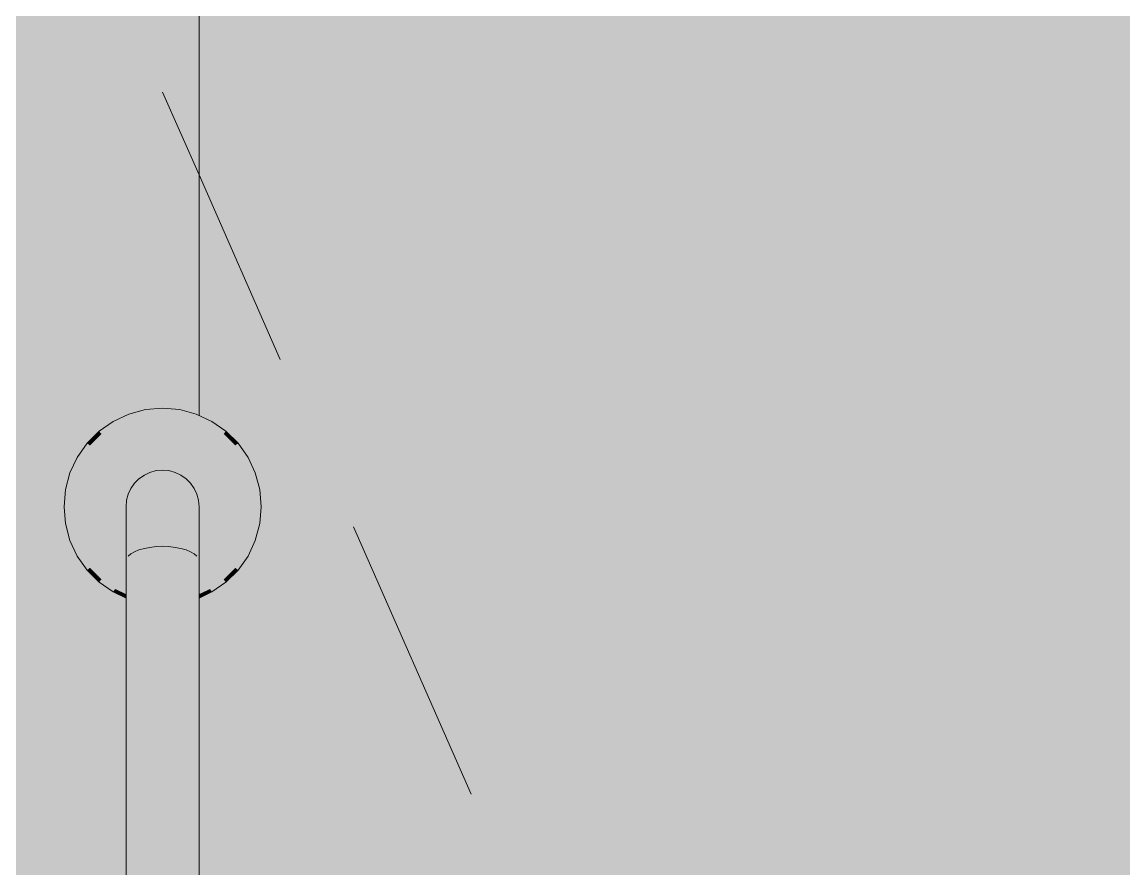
# Model space of a CAD drawing. Header units: millimetres. Extents: x 1499747 to 4230374, y -28481 to 441852.
# Drawn here: x 4066403.5 to 4066705.2, y 364879.2 to 365111.1 of the extents above; entities that cross this region are included whole.
import ezdxf

# ---------------------------------------------------------------- set-up
doc = ezdxf.new("R2010")
doc.units = ezdxf.units.MM
doc.header["$MEASUREMENT"] = 0
doc.layers.add('Чертеж и Рисунок', color=7, linetype='Continuous')

msp = doc.modelspace()

# ---------------------------------------------------------------- hatches: boundary and pattern name
at = {"layer": 'Чертеж и Рисунок', "linetype": 'Continuous', "lineweight": 0, "true_color": 0x2e2e2e}
for points in [[(4066391.99192, 366583.36047), (4066391.99192, 363828.35626), (4066451.99201, 363888.35635), (4066451.99201, 364653.35752), (4066451.19201, 364653.05752), (4066446.69201, 364651.85752), (4066441.992, 364651.35752), (4066437.29199, 364651.85752), (4066432.69198, 364653.05752), (4066428.49198, 364655.05752), (4066424.59197, 364657.75753), (4066421.29197, 364661.05753), (4066418.59196, 364664.85754), (4066416.59196, 364669.15754), (4066415.39196, 364673.75755), (4066414.99196, 364678.35756), (4066415.39196, 364683.05757), (4066416.59196, 364687.65757), (4066418.59196, 364691.85758), (4066421.29197, 364695.75758), (4066424.59197, 364699.05759), (4066428.49198, 364701.75759), (4066431.99198, 364703.4576), (4066431.99198, 364953.35798), (4066428.49198, 364955.05798), (4066424.59197, 364957.75798), (4066421.29197, 364961.05799), (4066418.59196, 364964.858), (4066416.59196, 364969.158), (4066415.39196, 364973.75801), (4066414.99196, 364978.35802), (4066415.39196, 364983.05802), (4066416.59196, 364987.65803), (4066418.59196, 364991.85804), (4066421.29197, 364995.75804), (4066424.59197, 364999.05805), (4066428.49198, 365001.75805), (4066432.69198, 365003.75806), (4066437.29199, 365004.95806), (4066441.992, 365005.35806), (4066446.69201, 365004.95806), (4066451.19201, 365003.75806), (4066451.99201, 365003.45805), (4066451.99201, 366523.36038)], [(4066415.99196, 364978.35802), (4066416.39196, 364973.85801), (4066417.49196, 364969.558), (4066419.49196, 364965.358), (4066422.09197, 364961.65799), (4066425.29197, 364958.45799), (4066428.99198, 364955.85798), (4066431.99198, 364954.45798), (4066431.99198, 364978.35802), (4066432.09198, 364980.15802), (4066432.59198, 364981.85802), (4066433.29199, 364983.35802), (4066434.29199, 364984.85803), (4066435.49199, 364986.05803), (4066436.99199, 364987.05803), (4066438.49199, 364987.75803), (4066440.192, 364988.25803), (4066441.992, 364988.35803), (4066443.692, 364988.25803), (4066445.392, 364987.75803), (4066446.99201, 364987.05803), (4066448.39201, 364986.05803), (4066449.59201, 364984.85803), (4066450.59201, 364983.35802), (4066451.39201, 364981.85802), (4066451.79201, 364980.15802), (4066451.99201, 364978.35802), (4066451.99201, 364954.45798), (4066454.99202, 364955.85798), (4066458.69202, 364958.45799), (4066461.89203, 364961.65799), (4066464.49203, 364965.358), (4066466.39204, 364969.558), (4066467.59204, 364973.85801), (4066467.99204, 364978.35802), (4066467.59204, 364982.95802), (4066466.39204, 364987.25803), (4066464.49203, 364991.35804), (4066461.89203, 364995.15804), (4066458.69202, 364998.35805), (4066454.99202, 365000.95805), (4066450.89201, 365002.85805), (4066446.49201, 365003.95806), (4066441.992, 365004.35806), (4066437.49199, 365003.95806), (4066433.09199, 365002.85805), (4066428.99198, 365000.95805), (4066425.29197, 364998.35805), (4066422.09197, 364995.15804), (4066419.49196, 364991.35804), (4066417.49196, 364987.25803), (4066416.39196, 364982.95802)], [(4066428.49198, 365001.65805), (4066432.79198, 365003.65806), (4066432.79198, 365003.75806), (4066428.49198, 365001.75805)], [(4066428.49198, 365001.75805), (4066432.79198, 365003.75806), (4066432.69198, 365003.75806)], [(4066428.49198, 365001.65805), (4066428.59198, 365001.55805), (4066432.79198, 365003.55805), (4066432.79198, 365003.65806)], [(4066428.59198, 365001.55805), (4066428.59198, 365001.45805), (4066432.89199, 365003.45805), (4066432.79198, 365003.55805)], [(4066428.69198, 365001.35805), (4066432.89199, 365003.25805), (4066432.89199, 365003.45805), (4066428.59198, 365001.45805)], [(4066432.79198, 365003.75806), (4066437.29199, 365004.95806), (4066432.69198, 365003.75806)], [(4066432.79198, 365003.65806), (4066437.29199, 365004.85806), (4066437.29199, 365004.95806), (4066432.79198, 365003.75806)], [(4066432.79198, 365003.65806), (4066432.79198, 365003.55805), (4066437.29199, 365004.75806), (4066437.29199, 365004.85806)], [(4066437.29199, 365004.75806), (4066432.79198, 365003.55805), (4066432.89199, 365003.45805), (4066437.29199, 365004.65806)], [(4066432.89199, 365003.25805), (4066437.39199, 365004.45806), (4066437.29199, 365004.65806), (4066432.89199, 365003.45805)], [(4066432.99199, 365003.15805), (4066437.39199, 365004.35806), (4066437.39199, 365004.45806), (4066432.89199, 365003.25805)], [(4066432.99199, 365002.95805), (4066437.39199, 365004.15806), (4066437.39199, 365004.35806), (4066432.99199, 365003.15805)], [(4066433.09199, 365002.85805), (4066437.49199, 365003.95806), (4066437.39199, 365004.15806), (4066432.99199, 365002.95805)], [(4066437.29199, 365004.85806), (4066441.992, 365005.25806), (4066441.992, 365005.35806), (4066437.29199, 365004.95806)], [(4066437.29199, 365004.85806), (4066437.29199, 365004.75806), (4066441.992, 365005.15806), (4066441.992, 365005.25806)], [(4066437.29199, 365004.75806), (4066437.29199, 365004.65806), (4066441.992, 365005.05806), (4066441.992, 365005.15806)], [(4066437.39199, 365004.45806), (4066441.992, 365004.85806), (4066441.992, 365005.05806), (4066437.29199, 365004.65806)], [(4066437.39199, 365004.35806), (4066441.992, 365004.75806), (4066441.992, 365004.85806), (4066437.39199, 365004.45806)], [(4066437.39199, 365004.15806), (4066441.992, 365004.55806), (4066441.992, 365004.75806), (4066437.39199, 365004.35806)], [(4066437.49199, 365003.95806), (4066441.992, 365004.35806), (4066441.992, 365004.55806), (4066437.39199, 365004.15806)], [(4066441.992, 365005.25806), (4066446.59201, 365004.85806), (4066446.59201, 365004.95806), (4066441.992, 365005.35806)], [(4066441.992, 365005.35806), (4066446.59201, 365004.95806), (4066446.69201, 365004.95806)], [(4066441.992, 365005.25806), (4066441.992, 365005.15806), (4066446.59201, 365004.75806), (4066446.59201, 365004.85806)], [(4066441.992, 365005.05806), (4066446.59201, 365004.65806), (4066446.59201, 365004.75806), (4066441.992, 365005.15806)], [(4066441.992, 365005.05806), (4066441.992, 365004.85806), (4066446.59201, 365004.45806), (4066446.59201, 365004.65806)], [(4066441.992, 365004.75806), (4066446.49201, 365004.35806), (4066446.59201, 365004.45806), (4066441.992, 365004.85806)], [(4066441.992, 365004.75806), (4066441.992, 365004.55806), (4066446.49201, 365004.15806), (4066446.49201, 365004.35806)], [(4066441.992, 365004.55806), (4066441.992, 365004.35806), (4066446.49201, 365003.95806), (4066446.49201, 365004.15806)], [(4066446.49201, 365004.35806), (4066450.99201, 365003.15805), (4066450.99201, 365003.25805), (4066446.59201, 365004.45806)], [(4066446.49201, 365004.15806), (4066450.89201, 365002.95805), (4066450.99201, 365003.15805), (4066446.49201, 365004.35806)], [(4066446.49201, 365003.95806), (4066450.89201, 365002.85805), (4066450.89201, 365002.95805), (4066446.49201, 365004.15806)], [(4066446.59201, 365004.85806), (4066451.19201, 365003.65806), (4066451.19201, 365003.75806), (4066446.59201, 365004.95806)], [(4066446.59201, 365004.95806), (4066451.19201, 365003.75806), (4066446.69201, 365004.95806)], [(4066446.59201, 365004.85806), (4066446.59201, 365004.75806), (4066451.09201, 365003.55805), (4066451.19201, 365003.65806)], [(4066446.59201, 365004.65806), (4066451.09201, 365003.45805), (4066451.09201, 365003.55805), (4066446.59201, 365004.75806)], [(4066446.59201, 365004.45806), (4066450.99201, 365003.25805), (4066451.09201, 365003.45805), (4066446.59201, 365004.65806)], [(4066450.99201, 365003.25805), (4066455.19202, 365001.35805), (4066455.29202, 365001.45805), (4066451.09201, 365003.45805)], [(4066451.09201, 365003.55805), (4066455.29202, 365001.55805), (4066455.39202, 365001.65805), (4066451.19201, 365003.65806)], [(4066451.09201, 365003.45805), (4066455.29202, 365001.45805), (4066455.29202, 365001.55805), (4066451.09201, 365003.55805)], [(4066451.19201, 365003.65806), (4066455.39202, 365001.65805), (4066455.39202, 365001.75805), (4066451.19201, 365003.75806)], [(4066451.19201, 365003.75806), (4066455.39202, 365001.75805), (4066455.49202, 365001.75805)], [(4066424.69197, 364999.05805), (4066428.49198, 365001.75805), (4066424.59197, 364999.05805)], [(4066424.69197, 364998.95805), (4066428.49198, 365001.65805), (4066428.49198, 365001.75805), (4066424.69197, 364999.05805)], [(4066428.49198, 365001.65805), (4066424.69197, 364998.95805), (4066424.79197, 364998.85805), (4066428.59198, 365001.55805)], [(4066424.79197, 364998.85805), (4066428.59198, 365001.45805), (4066428.59198, 365001.55805)], [(4066424.89197, 364998.65805), (4066428.69198, 365001.35805), (4066428.59198, 365001.45805), (4066424.79197, 364998.85805)], [(4066424.99197, 364998.55805), (4066428.79198, 365001.25805), (4066428.69198, 365001.35805), (4066424.89197, 364998.65805)], [(4066425.09197, 364998.45805), (4066428.89198, 365001.05805), (4066428.79198, 365001.25805), (4066424.99197, 364998.55805)], [(4066425.29197, 364998.35805), (4066428.99198, 365000.95805), (4066428.89198, 365001.05805), (4066425.09197, 364998.45805)], [(4066428.79198, 365001.25805), (4066432.99199, 365003.15805), (4066432.89199, 365003.25805), (4066428.69198, 365001.35805)], [(4066428.89198, 365001.05805), (4066432.99199, 365002.95805), (4066432.99199, 365003.15805), (4066428.79198, 365001.25805)], [(4066428.99198, 365000.95805), (4066433.09199, 365002.85805), (4066432.99199, 365002.95805), (4066428.89198, 365001.05805)], [(4066450.89201, 365002.95805), (4066455.09202, 365001.05805), (4066455.09202, 365001.25805), (4066450.99201, 365003.15805)], [(4066450.89201, 365002.85805), (4066454.99202, 365000.95805), (4066455.09202, 365001.05805), (4066450.89201, 365002.95805)], [(4066450.99201, 365003.15805), (4066455.09202, 365001.25805), (4066455.19202, 365001.35805), (4066450.99201, 365003.25805)], [(4066454.99202, 365000.95805), (4066458.69202, 364998.35805), (4066458.79202, 364998.45805), (4066455.09202, 365001.05805)], [(4066455.09202, 365001.25805), (4066458.89202, 364998.55805), (4066458.99202, 364998.65805), (4066455.19202, 365001.35805)], [(4066455.09202, 365001.05805), (4066458.79202, 364998.45805), (4066458.89202, 364998.55805), (4066455.09202, 365001.25805)], [(4066455.19202, 365001.35805), (4066458.99202, 364998.65805), (4066459.09203, 364998.85805), (4066455.29202, 365001.45805)], [(4066455.29202, 365001.55805), (4066459.19203, 364998.85805), (4066459.19203, 364998.95805), (4066455.39202, 365001.65805)], [(4066455.29202, 365001.45805), (4066459.09203, 364998.85805), (4066459.19203, 364998.85805), (4066455.29202, 365001.55805)], [(4066455.39202, 365001.65805), (4066459.19203, 364998.95805), (4066459.29203, 364999.05805), (4066455.39202, 365001.75805)], [(4066455.39202, 365001.75805), (4066459.29203, 364999.05805), (4066455.49202, 365001.75805)], [(4066421.39197, 364995.65804), (4066424.69197, 364998.95805), (4066424.69197, 364999.05805), (4066421.29197, 364995.75804)], [(4066421.29197, 364995.75804), (4066424.69197, 364999.05805), (4066424.59197, 364999.05805)], [(4066424.69197, 364998.95805), (4066421.39197, 364995.65804), (4066421.49197, 364995.55804), (4066424.79197, 364998.85805)], [(4066421.49197, 364995.55804), (4066421.59197, 364995.55804), (4066424.79197, 364998.85805)], [(4066421.69197, 364995.45804), (4066424.89197, 364998.65805), (4066424.79197, 364998.85805), (4066421.59197, 364995.55804)], [(4066421.79197, 364995.35804), (4066424.99197, 364998.55805), (4066424.89197, 364998.65805), (4066421.69197, 364995.45804)], [(4066421.89197, 364995.25804), (4066425.09197, 364998.45805), (4066424.99197, 364998.55805), (4066421.79197, 364995.35804)], [(4066422.09197, 364995.15804), (4066425.29197, 364998.35805), (4066425.09197, 364998.45805), (4066421.89197, 364995.25804)], [(4066458.69202, 364998.35805), (4066461.89203, 364995.15804), (4066461.99203, 364995.25804), (4066458.79202, 364998.45805)], [(4066458.79202, 364998.45805), (4066461.99203, 364995.25804), (4066462.09203, 364995.35804), (4066458.89202, 364998.55805)], [(4066458.89202, 364998.55805), (4066462.09203, 364995.35804), (4066462.29203, 364995.45804), (4066458.99202, 364998.65805)], [(4066458.99202, 364998.65805), (4066462.29203, 364995.45804), (4066462.39203, 364995.55804), (4066459.09203, 364998.85805)], [(4066459.19203, 364998.85805), (4066459.09203, 364998.85805), (4066462.39203, 364995.55804), (4066462.49203, 364995.55804)], [(4066459.19203, 364998.95805), (4066462.59203, 364995.65804), (4066462.59203, 364995.75804), (4066459.29203, 364999.05805)], [(4066459.19203, 364998.85805), (4066462.49203, 364995.55804), (4066462.59203, 364995.65804), (4066459.19203, 364998.95805)], [(4066459.29203, 364999.05805), (4066462.59203, 364995.75804), (4066462.69203, 364995.75804)], [(4066418.69196, 364991.85804), (4066421.39197, 364995.65804), (4066421.29197, 364995.75804), (4066418.59196, 364991.85804)], [(4066418.69196, 364991.85804), (4066418.79196, 364991.75804), (4066421.49197, 364995.55804), (4066421.39197, 364995.65804)], [(4066421.49197, 364995.55804), (4066418.79196, 364991.75804), (4066418.89196, 364991.75804), (4066421.59197, 364995.55804)], [(4066418.99196, 364991.65804), (4066421.69197, 364995.45804), (4066421.59197, 364995.55804), (4066418.89196, 364991.75804)], [(4066419.19196, 364991.55804), (4066421.79197, 364995.35804), (4066421.69197, 364995.45804), (4066418.99196, 364991.65804)], [(4066419.29196, 364991.45804), (4066421.89197, 364995.25804), (4066421.79197, 364995.35804), (4066419.19196, 364991.55804)], [(4066419.49196, 364991.35804), (4066422.09197, 364995.15804), (4066421.89197, 364995.25804), (4066419.29196, 364991.45804)], [(4066461.89203, 364995.15804), (4066464.49203, 364991.35804), (4066464.59203, 364991.45804), (4066461.99203, 364995.25804)], [(4066461.99203, 364995.25804), (4066464.59203, 364991.45804), (4066464.79203, 364991.55804), (4066462.09203, 364995.35804)], [(4066462.09203, 364995.35804), (4066464.79203, 364991.55804), (4066464.89203, 364991.65804), (4066462.29203, 364995.45804)], [(4066462.29203, 364995.45804), (4066464.89203, 364991.65804), (4066464.99203, 364991.75804), (4066462.39203, 364995.55804)], [(4066462.49203, 364995.55804), (4066462.39203, 364995.55804), (4066464.99203, 364991.75804), (4066465.19203, 364991.75804)], [(4066462.59203, 364995.65804), (4066462.49203, 364995.55804), (4066465.19203, 364991.75804), (4066465.19203, 364991.85804)], [(4066462.59203, 364995.65804), (4066465.19203, 364991.85804), (4066465.29203, 364991.85804), (4066462.59203, 364995.75804)], [(4066462.59203, 364995.75804), (4066465.29203, 364991.85804), (4066465.39203, 364991.85804), (4066462.69203, 364995.75804)], [(4066416.69196, 364987.65803), (4066418.59196, 364991.85804), (4066416.59196, 364987.65803)], [(4066416.69196, 364987.55803), (4066416.79196, 364987.55803), (4066418.79196, 364991.75804), (4066418.69196, 364991.85804)], [(4066416.69196, 364987.55803), (4066418.69196, 364991.85804), (4066418.59196, 364991.85804), (4066416.69196, 364987.65803)], [(4066418.79196, 364991.75804), (4066416.79196, 364987.55803), (4066416.89196, 364987.55803), (4066418.89196, 364991.75804)], [(4066417.09196, 364987.45803), (4066418.99196, 364991.65804), (4066418.89196, 364991.75804), (4066416.89196, 364987.55803)], [(4066417.19196, 364987.45803), (4066419.19196, 364991.55804), (4066418.99196, 364991.65804), (4066417.09196, 364987.45803)], [(4066417.39196, 364987.35803), (4066419.29196, 364991.45804), (4066419.19196, 364991.55804), (4066417.19196, 364987.45803)], [(4066417.49196, 364987.25803), (4066419.49196, 364991.35804), (4066419.29196, 364991.45804), (4066417.39196, 364987.35803)], [(4066464.49203, 364991.35804), (4066466.39204, 364987.25803), (4066466.59204, 364987.35803), (4066464.59203, 364991.45804)], [(4066464.59203, 364991.45804), (4066466.59204, 364987.35803), (4066466.69204, 364987.45803), (4066464.79203, 364991.55804)], [(4066464.79203, 364991.55804), (4066466.69204, 364987.45803), (4066466.89204, 364987.45803), (4066464.89203, 364991.65804)], [(4066464.89203, 364991.65804), (4066466.89204, 364987.45803), (4066466.99204, 364987.55803), (4066464.99203, 364991.75804)], [(4066465.19203, 364991.75804), (4066464.99203, 364991.75804), (4066466.99204, 364987.55803), (4066467.09204, 364987.55803)], [(4066465.19203, 364991.85804), (4066465.19203, 364991.75804), (4066467.09204, 364987.55803), (4066467.19204, 364987.55803)], [(4066465.19203, 364991.85804), (4066467.19204, 364987.55803), (4066467.29204, 364987.65803), (4066465.29203, 364991.85804)], [(4066465.29203, 364991.85804), (4066467.29204, 364987.65803), (4066465.39203, 364991.85804)], [(4066440.192, 364967.458), (4066441.992, 364967.558), (4066441.992, 364988.35803), (4066440.192, 364988.25803)], [(4066441.992, 364967.558), (4066443.692, 364967.458), (4066443.692, 364988.25803), (4066441.992, 364988.35803)], [(4066415.49196, 364983.05802), (4066416.69196, 364987.55803), (4066416.69196, 364987.65803), (4066415.39196, 364983.05802)], [(4066415.39196, 364983.05802), (4066416.69196, 364987.65803), (4066416.59196, 364987.65803)], [(4066416.69196, 364987.55803), (4066415.49196, 364983.05802), (4066415.59196, 364983.05802), (4066416.79196, 364987.55803)], [(4066415.59196, 364983.05802), (4066415.69196, 364983.05802), (4066416.89196, 364987.55803), (4066416.79196, 364987.55803)], [(4066415.89196, 364982.95802), (4066417.09196, 364987.45803), (4066416.89196, 364987.55803), (4066415.69196, 364983.05802)], [(4066415.99196, 364982.95802), (4066417.19196, 364987.45803), (4066417.09196, 364987.45803), (4066415.89196, 364982.95802)], [(4066416.19196, 364982.95802), (4066417.39196, 364987.35803), (4066417.19196, 364987.45803), (4066415.99196, 364982.95802)], [(4066416.39196, 364982.95802), (4066417.49196, 364987.25803), (4066417.39196, 364987.35803), (4066416.19196, 364982.95802)], [(4066434.29199, 364966.058), (4066435.49199, 364966.558), (4066435.49199, 364986.05803), (4066434.29199, 364984.85803)], [(4066435.49199, 364966.558), (4066436.99199, 364966.958), (4066436.99199, 364987.05803), (4066435.49199, 364986.05803)], [(4066436.99199, 364966.958), (4066438.49199, 364967.258), (4066438.49199, 364987.75803), (4066436.99199, 364987.05803)], [(4066438.49199, 364967.258), (4066440.192, 364967.458), (4066440.192, 364988.25803), (4066438.49199, 364987.75803)], [(4066443.692, 364967.458), (4066445.392, 364967.258), (4066445.392, 364987.75803), (4066443.692, 364988.25803)], [(4066445.392, 364967.258), (4066446.99201, 364966.958), (4066446.99201, 364987.05803), (4066445.392, 364987.75803)], [(4066446.99201, 364966.958), (4066448.39201, 364966.558), (4066448.39201, 364986.05803), (4066446.99201, 364987.05803)], [(4066448.39201, 364966.558), (4066449.59201, 364966.058), (4066449.59201, 364984.85803), (4066448.39201, 364986.05803)], [(4066466.39204, 364987.25803), (4066467.59204, 364982.95802), (4066467.69204, 364982.95802), (4066466.59204, 364987.35803)], [(4066466.59204, 364987.35803), (4066467.69204, 364982.95802), (4066467.89204, 364982.95802), (4066466.69204, 364987.45803)], [(4066466.69204, 364987.45803), (4066467.89204, 364982.95802), (4066468.09204, 364982.95802), (4066466.89204, 364987.45803)], [(4066466.89204, 364987.45803), (4066468.09204, 364982.95802), (4066468.19204, 364983.05802), (4066466.99204, 364987.55803)], [(4066466.99204, 364987.55803), (4066468.19204, 364983.05802), (4066468.29204, 364983.05802), (4066467.09204, 364987.55803)], [(4066467.09204, 364987.55803), (4066468.29204, 364983.05802), (4066468.39204, 364983.05802), (4066467.19204, 364987.55803)], [(4066467.19204, 364987.55803), (4066468.39204, 364983.05802), (4066468.49204, 364983.05802), (4066467.29204, 364987.65803)], [(4066467.29204, 364987.65803), (4066468.49204, 364983.05802), (4066468.59204, 364983.05802)], [(4066415.09196, 364978.35802), (4066415.49196, 364983.05802), (4066415.39196, 364983.05802), (4066414.99196, 364978.35802)], [(4066415.49196, 364983.05802), (4066415.09196, 364978.35802), (4066415.19196, 364978.35802), (4066415.59196, 364983.05802)], [(4066415.19196, 364978.35802), (4066415.29196, 364978.35802), (4066415.69196, 364983.05802), (4066415.59196, 364983.05802)], [(4066415.49196, 364978.35802), (4066415.89196, 364982.95802), (4066415.69196, 364983.05802), (4066415.29196, 364978.35802)], [(4066415.59196, 364978.35802), (4066415.99196, 364982.95802), (4066415.89196, 364982.95802), (4066415.49196, 364978.35802)], [(4066415.79196, 364978.35802), (4066416.19196, 364982.95802), (4066415.99196, 364982.95802), (4066415.59196, 364978.35802)], [(4066415.99196, 364978.35802), (4066416.39196, 364982.95802), (4066416.19196, 364982.95802), (4066415.79196, 364978.35802)], [(4066432.59198, 364964.858), (4066433.29199, 364965.458), (4066433.29199, 364983.35802), (4066432.59198, 364981.85802)], [(4066433.29199, 364965.458), (4066434.29199, 364966.058), (4066434.29199, 364984.85803), (4066433.29199, 364983.35802)], [(4066449.59201, 364966.058), (4066450.59201, 364965.458), (4066450.59201, 364983.35802), (4066449.59201, 364984.85803)], [(4066450.59201, 364965.458), (4066451.39201, 364964.858), (4066451.39201, 364981.85802), (4066450.59201, 364983.35802)], [(4066467.59204, 364982.95802), (4066467.99204, 364978.35802), (4066468.09204, 364978.35802), (4066467.69204, 364982.95802)], [(4066467.69204, 364982.95802), (4066468.09204, 364978.35802), (4066468.29204, 364978.35802), (4066467.89204, 364982.95802)], [(4066467.89204, 364982.95802), (4066468.29204, 364978.35802), (4066468.49204, 364978.35802), (4066468.09204, 364982.95802)], [(4066468.09204, 364982.95802), (4066468.49204, 364978.35802), (4066468.59204, 364978.35802), (4066468.19204, 364983.05802)], [(4066468.29204, 364983.05802), (4066468.19204, 364983.05802), (4066468.59204, 364978.35802), (4066468.69204, 364978.35802)], [(4066468.29204, 364983.05802), (4066468.69204, 364978.35802), (4066468.79204, 364978.35802), (4066468.39204, 364983.05802)], [(4066468.39204, 364983.05802), (4066468.79204, 364978.35802), (4066468.89204, 364978.35802), (4066468.49204, 364983.05802)], [(4066468.49204, 364983.05802), (4066468.89204, 364978.35802), (4066468.99204, 364978.35802)], [(4066468.49204, 364983.05802), (4066468.99204, 364978.35802), (4066468.59204, 364983.05802)], [(4066431.99198, 364963.35799), (4066432.09198, 364964.15799), (4066432.09198, 364980.15802), (4066431.99198, 364978.35802)], [(4066432.09198, 364964.15799), (4066432.59198, 364964.858), (4066432.59198, 364981.85802), (4066432.09198, 364980.15802)], [(4066451.39201, 364964.858), (4066451.79201, 364964.15799), (4066451.79201, 364980.15802), (4066451.39201, 364981.85802)], [(4066451.79201, 364964.15799), (4066451.99201, 364963.35799), (4066451.99201, 364978.35802), (4066451.79201, 364980.15802)], [(4066415.49196, 364973.75801), (4066415.09196, 364978.35802), (4066414.99196, 364978.35802), (4066415.39196, 364973.75801)], [(4066415.19196, 364978.35802), (4066415.09196, 364978.35802), (4066415.49196, 364973.75801), (4066415.59196, 364973.75801)], [(4066415.29196, 364978.35802), (4066415.19196, 364978.35802), (4066415.59196, 364973.75801), (4066415.69196, 364973.75801)], [(4066415.89196, 364973.75801), (4066415.49196, 364978.35802), (4066415.29196, 364978.35802), (4066415.69196, 364973.75801)], [(4066415.99196, 364973.85801), (4066415.59196, 364978.35802), (4066415.49196, 364978.35802), (4066415.89196, 364973.75801)], [(4066416.19196, 364973.85801), (4066415.79196, 364978.35802), (4066415.59196, 364978.35802), (4066415.99196, 364973.85801)], [(4066416.39196, 364973.85801), (4066415.99196, 364978.35802), (4066415.79196, 364978.35802), (4066416.19196, 364973.85801)], [(4066467.99204, 364978.35802), (4066467.59204, 364973.85801), (4066467.69204, 364973.85801), (4066468.09204, 364978.35802)], [(4066468.09204, 364978.35802), (4066467.69204, 364973.85801), (4066467.89204, 364973.85801), (4066468.29204, 364978.35802)], [(4066468.29204, 364978.35802), (4066467.89204, 364973.85801), (4066468.09204, 364973.75801), (4066468.49204, 364978.35802)], [(4066468.49204, 364978.35802), (4066468.09204, 364973.75801), (4066468.19204, 364973.75801), (4066468.59204, 364978.35802)], [(4066468.19204, 364973.75801), (4066468.29204, 364973.75801), (4066468.69204, 364978.35802), (4066468.59204, 364978.35802)], [(4066468.29204, 364973.75801), (4066468.39204, 364973.75801), (4066468.79204, 364978.35802), (4066468.69204, 364978.35802)], [(4066468.79204, 364978.35802), (4066468.39204, 364973.75801), (4066468.49204, 364973.75801), (4066468.89204, 364978.35802)], [(4066468.89204, 364978.35802), (4066468.49204, 364973.75801), (4066468.99204, 364978.35802)], [(4066468.99204, 364978.35802), (4066468.49204, 364973.75801), (4066468.59204, 364973.75801)], [(4066416.69196, 364969.258), (4066415.49196, 364973.75801), (4066415.39196, 364973.75801), (4066416.69196, 364969.158)], [(4066416.69196, 364969.158), (4066415.39196, 364973.75801), (4066416.59196, 364969.158)], [(4066415.49196, 364973.75801), (4066416.69196, 364969.258), (4066416.79196, 364969.258), (4066415.59196, 364973.75801)], [(4066415.59196, 364973.75801), (4066416.79196, 364969.258), (4066416.89196, 364969.258), (4066415.69196, 364973.75801)], [(4066417.09196, 364969.358), (4066415.89196, 364973.75801), (4066415.69196, 364973.75801), (4066416.89196, 364969.258)], [(4066417.19196, 364969.358), (4066415.99196, 364973.85801), (4066415.89196, 364973.75801), (4066417.09196, 364969.358)], [(4066417.39196, 364969.458), (4066416.19196, 364973.85801), (4066415.99196, 364973.85801), (4066417.19196, 364969.358)], [(4066417.49196, 364969.558), (4066416.39196, 364973.85801), (4066416.19196, 364973.85801), (4066417.39196, 364969.458)], [(4066467.59204, 364973.85801), (4066466.39204, 364969.558), (4066466.59204, 364969.458), (4066467.69204, 364973.85801)], [(4066467.69204, 364973.85801), (4066466.59204, 364969.458), (4066466.69204, 364969.358), (4066467.89204, 364973.85801)], [(4066467.89204, 364973.85801), (4066466.69204, 364969.358), (4066466.89204, 364969.358), (4066468.09204, 364973.75801)], [(4066468.09204, 364973.75801), (4066466.89204, 364969.358), (4066466.99204, 364969.258), (4066468.19204, 364973.75801)], [(4066466.99204, 364969.258), (4066467.09204, 364969.258), (4066468.29204, 364973.75801), (4066468.19204, 364973.75801)], [(4066467.09204, 364969.258), (4066467.19204, 364969.258), (4066468.39204, 364973.75801), (4066468.29204, 364973.75801)], [(4066468.39204, 364973.75801), (4066467.19204, 364969.258), (4066467.29204, 364969.158), (4066468.49204, 364973.75801)], [(4066468.49204, 364973.75801), (4066467.29204, 364969.158), (4066468.59204, 364973.75801)], [(4066418.59196, 364964.958), (4066416.69196, 364969.158), (4066416.59196, 364969.158), (4066418.59196, 364964.858)], [(4066416.79196, 364969.258), (4066416.69196, 364969.258), (4066418.69196, 364964.958), (4066418.79196, 364965.058)], [(4066418.69196, 364964.958), (4066416.69196, 364969.258), (4066416.69196, 364969.158), (4066418.59196, 364964.958)], [(4066416.79196, 364969.258), (4066418.79196, 364965.058), (4066418.89196, 364965.058), (4066416.89196, 364969.258)], [(4066418.99196, 364965.158), (4066417.09196, 364969.358), (4066416.89196, 364969.258), (4066418.89196, 364965.058)], [(4066419.19196, 364965.258), (4066417.19196, 364969.358), (4066417.09196, 364969.358), (4066418.99196, 364965.158)], [(4066419.29196, 364965.358), (4066417.39196, 364969.458), (4066417.19196, 364969.358), (4066419.19196, 364965.258)], [(4066419.49196, 364965.358), (4066417.49196, 364969.558), (4066417.39196, 364969.458), (4066419.29196, 364965.358)], [(4066436.99199, 364689.85758), (4066438.49199, 364689.45758), (4066438.49199, 364967.258), (4066436.99199, 364966.958)], [(4066438.49199, 364689.45758), (4066440.192, 364689.35757), (4066440.192, 364967.458), (4066438.49199, 364967.258)], [(4066440.192, 364689.35757), (4066441.992, 364689.25757), (4066441.992, 364967.558), (4066440.192, 364967.458)], [(4066441.992, 364689.25757), (4066443.692, 364689.35757), (4066443.692, 364967.458), (4066441.992, 364967.558)], [(4066443.692, 364689.35757), (4066445.392, 364689.45758), (4066445.392, 364967.258), (4066443.692, 364967.458)], [(4066445.392, 364689.45758), (4066446.99201, 364689.85758), (4066446.99201, 364966.958), (4066445.392, 364967.258)], [(4066466.39204, 364969.558), (4066464.49203, 364965.358), (4066464.59203, 364965.358), (4066466.59204, 364969.458)], [(4066466.59204, 364969.458), (4066464.59203, 364965.358), (4066464.79203, 364965.258), (4066466.69204, 364969.358)], [(4066466.69204, 364969.358), (4066464.79203, 364965.258), (4066464.89203, 364965.158), (4066466.89204, 364969.358)], [(4066466.89204, 364969.358), (4066464.89203, 364965.158), (4066464.99203, 364965.058), (4066466.99204, 364969.258)], [(4066464.99203, 364965.058), (4066465.19203, 364965.058), (4066467.09204, 364969.258), (4066466.99204, 364969.258)], [(4066465.19203, 364965.058), (4066465.19203, 364964.958), (4066467.19204, 364969.258), (4066467.09204, 364969.258)], [(4066467.19204, 364969.258), (4066465.19203, 364964.958), (4066465.29203, 364964.958), (4066467.29204, 364969.158)], [(4066467.29204, 364969.158), (4066465.29203, 364964.958), (4066465.29203, 364964.858)], [(4066467.29204, 364969.158), (4066465.29203, 364964.858), (4066465.39203, 364964.858)], [(4066421.39197, 364961.15799), (4066418.69196, 364964.958), (4066418.59196, 364964.958), (4066421.29197, 364961.05799)], [(4066421.29197, 364961.05799), (4066418.59196, 364964.958), (4066418.59196, 364964.858)], [(4066418.79196, 364965.058), (4066418.69196, 364964.958), (4066421.39197, 364961.15799), (4066421.49197, 364961.15799)], [(4066418.79196, 364965.058), (4066421.49197, 364961.15799), (4066421.59197, 364961.25799), (4066418.89196, 364965.058)], [(4066421.69197, 364961.35799), (4066418.99196, 364965.158), (4066418.89196, 364965.058), (4066421.59197, 364961.25799)], [(4066421.79197, 364961.45799), (4066419.19196, 364965.258), (4066418.99196, 364965.158), (4066421.69197, 364961.35799)], [(4066421.89197, 364961.55799), (4066419.29196, 364965.358), (4066419.19196, 364965.258), (4066421.79197, 364961.45799)], [(4066422.09197, 364961.65799), (4066419.49196, 364965.358), (4066419.29196, 364965.358), (4066421.89197, 364961.55799)], [(4066432.09198, 364692.65758), (4066432.59198, 364691.95758), (4066432.59198, 364964.858), (4066432.09198, 364964.15799)], [(4066432.59198, 364691.95758), (4066433.29199, 364691.35758), (4066433.29199, 364965.458), (4066432.59198, 364964.858)], [(4066433.29199, 364691.35758), (4066434.29199, 364690.75758), (4066434.29199, 364966.058), (4066433.29199, 364965.458)], [(4066434.29199, 364690.75758), (4066435.49199, 364690.25758), (4066435.49199, 364966.558), (4066434.29199, 364966.058)], [(4066435.49199, 364690.25758), (4066436.99199, 364689.85758), (4066436.99199, 364966.958), (4066435.49199, 364966.558)], [(4066446.99201, 364689.85758), (4066448.39201, 364690.25758), (4066448.39201, 364966.558), (4066446.99201, 364966.958)], [(4066448.39201, 364690.25758), (4066449.59201, 364690.75758), (4066449.59201, 364966.058), (4066448.39201, 364966.558)], [(4066449.59201, 364690.75758), (4066450.59201, 364691.35758), (4066450.59201, 364965.458), (4066449.59201, 364966.058)], [(4066450.59201, 364691.35758), (4066451.39201, 364691.95758), (4066451.39201, 364964.858), (4066450.59201, 364965.458)], [(4066451.39201, 364691.95758), (4066451.79201, 364692.65758), (4066451.79201, 364964.15799), (4066451.39201, 364964.858)], [(4066464.49203, 364965.358), (4066461.89203, 364961.65799), (4066461.99203, 364961.55799), (4066464.59203, 364965.358)], [(4066464.59203, 364965.358), (4066461.99203, 364961.55799), (4066462.09203, 364961.45799), (4066464.79203, 364965.258)], [(4066464.79203, 364965.258), (4066462.09203, 364961.45799), (4066462.29203, 364961.35799), (4066464.89203, 364965.158)], [(4066464.89203, 364965.158), (4066462.29203, 364961.35799), (4066462.39203, 364961.25799), (4066464.99203, 364965.058)], [(4066462.39203, 364961.25799), (4066462.49203, 364961.15799), (4066465.19203, 364965.058), (4066464.99203, 364965.058)], [(4066462.49203, 364961.15799), (4066462.59203, 364961.15799), (4066465.19203, 364964.958), (4066465.19203, 364965.058)], [(4066465.19203, 364964.958), (4066462.59203, 364961.15799), (4066462.59203, 364961.05799), (4066465.29203, 364964.958)], [(4066465.29203, 364964.958), (4066462.59203, 364961.05799), (4066465.29203, 364964.858)], [(4066465.29203, 364964.858), (4066462.59203, 364961.05799), (4066462.69203, 364961.05799), (4066465.39203, 364964.858)], [(4066424.69197, 364957.85799), (4066421.39197, 364961.15799), (4066421.29197, 364961.05799), (4066424.69197, 364957.75798)], [(4066421.49197, 364961.15799), (4066421.39197, 364961.15799), (4066424.69197, 364957.85799), (4066424.79197, 364957.85799)], [(4066421.59197, 364961.25799), (4066421.49197, 364961.15799), (4066424.79197, 364957.85799), (4066424.79197, 364957.95799)], [(4066424.89197, 364958.05799), (4066421.69197, 364961.35799), (4066421.59197, 364961.25799), (4066424.79197, 364957.95799)], [(4066424.99197, 364958.25799), (4066421.79197, 364961.45799), (4066421.69197, 364961.35799), (4066424.89197, 364958.05799)], [(4066425.09197, 364958.35799), (4066421.89197, 364961.55799), (4066421.79197, 364961.45799), (4066424.99197, 364958.25799)], [(4066425.29197, 364958.45799), (4066422.09197, 364961.65799), (4066421.89197, 364961.55799), (4066425.09197, 364958.35799)], [(4066431.99198, 364693.35758), (4066432.09198, 364692.65758), (4066432.09198, 364964.15799), (4066431.99198, 364963.35799)], [(4066451.79201, 364692.65758), (4066451.99201, 364693.35758), (4066451.99201, 364963.35799), (4066451.79201, 364964.15799)], [(4066461.89203, 364961.65799), (4066458.69202, 364958.45799), (4066458.79202, 364958.35799), (4066461.99203, 364961.55799)], [(4066461.99203, 364961.55799), (4066458.79202, 364958.35799), (4066458.89202, 364958.25799), (4066462.09203, 364961.45799)], [(4066462.09203, 364961.45799), (4066458.89202, 364958.25799), (4066458.99202, 364958.05799), (4066462.29203, 364961.35799)], [(4066462.29203, 364961.35799), (4066458.99202, 364958.05799), (4066459.09203, 364957.95799), (4066462.39203, 364961.25799)], [(4066459.09203, 364957.95799), (4066459.19203, 364957.85799), (4066462.49203, 364961.15799), (4066462.39203, 364961.25799)], [(4066459.19203, 364957.85799), (4066462.59203, 364961.15799), (4066462.49203, 364961.15799)], [(4066462.59203, 364961.15799), (4066459.19203, 364957.85799), (4066459.29203, 364957.75798), (4066462.59203, 364961.05799)], [(4066424.69197, 364957.75798), (4066421.29197, 364961.05799), (4066424.59197, 364957.75798)], [(4066428.79198, 364955.55798), (4066424.99197, 364958.25799), (4066424.89197, 364958.05799), (4066428.69198, 364955.45798)], [(4066428.89198, 364955.75798), (4066425.09197, 364958.35799), (4066424.99197, 364958.25799), (4066428.79198, 364955.55798)], [(4066428.99198, 364955.85798), (4066425.29197, 364958.45799), (4066425.09197, 364958.35799), (4066428.89198, 364955.75798)], [(4066458.69202, 364958.45799), (4066454.99202, 364955.85798), (4066455.09202, 364955.75798), (4066458.79202, 364958.35799)], [(4066458.79202, 364958.35799), (4066455.09202, 364955.75798), (4066455.09202, 364955.55798), (4066458.89202, 364958.25799)], [(4066458.89202, 364958.25799), (4066455.09202, 364955.55798), (4066455.19202, 364955.45798), (4066458.99202, 364958.05799)], [(4066462.59203, 364961.05799), (4066459.29203, 364957.75798), (4066462.69203, 364961.05799)], [(4066428.49198, 364955.05798), (4066424.69197, 364957.75798), (4066424.59197, 364957.75798)], [(4066424.79197, 364957.85799), (4066424.69197, 364957.85799), (4066428.49198, 364955.15798), (4066428.59198, 364955.25798)], [(4066428.49198, 364955.15798), (4066424.69197, 364957.85799), (4066424.69197, 364957.75798), (4066428.49198, 364955.05798)], [(4066428.69198, 364955.45798), (4066424.89197, 364958.05799), (4066424.79197, 364957.95799), (4066428.59198, 364955.35798)], [(4066424.79197, 364957.85799), (4066428.59198, 364955.25798), (4066428.59198, 364955.35798), (4066424.79197, 364957.95799)], [(4066428.59198, 364955.25798), (4066428.49198, 364955.15798), (4066431.99198, 364953.55798), (4066431.99198, 364953.65798)], [(4066428.49198, 364955.15798), (4066428.49198, 364955.05798), (4066431.99198, 364953.45798), (4066431.99198, 364953.55798)], [(4066428.69198, 364955.45798), (4066428.59198, 364955.35798), (4066431.99198, 364953.75798), (4066431.99198, 364953.95798)], [(4066428.59198, 364955.35798), (4066428.59198, 364955.25798), (4066431.99198, 364953.65798), (4066431.99198, 364953.75798)], [(4066428.79198, 364955.55798), (4066428.69198, 364955.45798), (4066431.99198, 364953.95798), (4066431.99198, 364954.15798)], [(4066428.89198, 364955.75798), (4066428.79198, 364955.55798), (4066431.99198, 364954.15798), (4066431.99198, 364954.25798)], [(4066428.99198, 364955.85798), (4066428.89198, 364955.75798), (4066431.99198, 364954.25798), (4066431.99198, 364954.45798)], [(4066454.99202, 364955.85798), (4066451.99201, 364954.45798), (4066451.99201, 364954.25798), (4066455.09202, 364955.75798)], [(4066455.09202, 364955.75798), (4066451.99201, 364954.25798), (4066451.99201, 364954.15798), (4066455.09202, 364955.55798)], [(4066455.09202, 364955.55798), (4066451.99201, 364954.15798), (4066451.99201, 364953.95798), (4066455.19202, 364955.45798)], [(4066455.19202, 364955.45798), (4066451.99201, 364953.95798), (4066451.99201, 364953.75798), (4066455.29202, 364955.35798)], [(4066451.99201, 364953.75798), (4066451.99201, 364953.65798), (4066455.29202, 364955.25798), (4066455.29202, 364955.35798)], [(4066451.99201, 364953.65798), (4066451.99201, 364953.55798), (4066455.39202, 364955.15798), (4066455.29202, 364955.25798)], [(4066455.39202, 364955.15798), (4066451.99201, 364953.55798), (4066451.99201, 364953.45798), (4066455.39202, 364955.05798)], [(4066458.99202, 364958.05799), (4066455.19202, 364955.45798), (4066455.29202, 364955.35798), (4066459.09203, 364957.95799)], [(4066455.29202, 364955.35798), (4066455.29202, 364955.25798), (4066459.19203, 364957.85799), (4066459.09203, 364957.95799)], [(4066455.29202, 364955.25798), (4066455.39202, 364955.15798), (4066459.19203, 364957.85799)], [(4066459.19203, 364957.85799), (4066455.39202, 364955.15798), (4066455.39202, 364955.05798), (4066459.29203, 364957.75798)], [(4066459.29203, 364957.75798), (4066455.39202, 364955.05798), (4066455.49202, 364955.05798)], [(4066428.49198, 364955.05798), (4066431.99198, 364953.35798), (4066431.99198, 364953.45798)], [(4066455.39202, 364955.05798), (4066451.99201, 364953.45798), (4066451.99201, 364953.35798), (4066455.49202, 364955.05798)]]:
    msp.add_hatch(color=250, dxfattribs=at).paths.add_polyline_path(points)
at = {"layer": 'Чертеж и Рисунок', "linetype": 'Continuous', "lineweight": 0, "true_color": 0x84adf9}
msp.add_hatch(color=161, dxfattribs=at).paths.add_polyline_path([(4066451.99201, 364703.4576), (4066455.49202, 364701.75759), (4066459.29203, 364699.05759), (4066462.69203, 364695.75758), (4066465.39203, 364691.85758), (4066467.29204, 364687.65757), (4066468.59204, 364683.05757), (4066468.99204, 364678.35756), (4066468.59204, 364673.75755), (4066467.29204, 364669.15754), (4066465.39203, 364664.85754), (4066462.69203, 364661.05753), (4066459.29203, 364657.75753), (4066455.49202, 364655.05752), (4066451.99201, 364653.35752), (4066451.99201, 363888.35635), (4066936.99276, 363888.35635), (4066936.99276, 366523.36038), (4066451.99201, 366523.36038), (4066451.99201, 365003.45805), (4066455.49202, 365001.75805), (4066459.29203, 364999.05805), (4066462.69203, 364995.75804), (4066465.39203, 364991.85804), (4066467.29204, 364987.65803), (4066468.59204, 364983.05802), (4066468.99204, 364978.35802), (4066468.59204, 364973.75801), (4066467.29204, 364969.158), (4066465.39203, 364964.858), (4066462.69203, 364961.05799), (4066459.29203, 364957.75798), (4066455.49202, 364955.05798), (4066451.99201, 364953.35798)])

# ---------------------------------------------------------------- linework, layer by layer
at = {"layer": 'Чертеж и Рисунок', "color": 7, "linetype": 'Continuous', "lineweight": 5}
for points in [[(4066451.99201, 366523.36038), (4066451.99201, 365003.45805)], [(4066432.69198, 365003.75806), (4066428.49198, 365001.75805)], [(4066437.29199, 365004.95806), (4066432.69198, 365003.75806)], [(4066441.992, 365005.35806), (4066437.29199, 365004.95806)], [(4066446.69201, 365004.95806), (4066441.992, 365005.35806)], [(4066451.19201, 365003.75806), (4066446.69201, 365004.95806)], [(4066455.49202, 365001.75805), (4066451.19201, 365003.75806)], [(4066428.49198, 365001.75805), (4066424.59197, 364999.05805)], [(4066459.29203, 364999.05805), (4066455.49202, 365001.75805)], [(4066424.59197, 364999.05805), (4066421.29197, 364995.75804)], [(4066462.69203, 364995.75804), (4066459.29203, 364999.05805)], [(4066421.29197, 364995.75804), (4066418.59196, 364991.85804)], [(4066465.39203, 364991.85804), (4066462.69203, 364995.75804)], [(4066418.59196, 364991.85804), (4066416.59196, 364987.65803)], [(4066467.29204, 364987.65803), (4066465.39203, 364991.85804)], [(4066440.192, 364988.25803), (4066441.992, 364988.35803)], [(4066441.992, 364988.35803), (4066443.692, 364988.25803)], [(4066416.59196, 364987.65803), (4066415.39196, 364983.05802)], [(4066434.29199, 364984.85803), (4066435.49199, 364986.05803)], [(4066435.49199, 364986.05803), (4066436.99199, 364987.05803)], [(4066436.99199, 364987.05803), (4066438.49199, 364987.75803)], [(4066438.49199, 364987.75803), (4066440.192, 364988.25803)], [(4066443.692, 364988.25803), (4066445.392, 364987.75803)], [(4066445.392, 364987.75803), (4066446.99201, 364987.05803)], [(4066446.99201, 364987.05803), (4066448.39201, 364986.05803)], [(4066448.39201, 364986.05803), (4066449.59201, 364984.85803)], [(4066468.59204, 364983.05802), (4066467.29204, 364987.65803)], [(4066415.39196, 364983.05802), (4066414.99196, 364978.35802)], [(4066432.59198, 364981.85802), (4066433.29199, 364983.35802)], [(4066433.29199, 364983.35802), (4066434.29199, 364984.85803)], [(4066449.59201, 364984.85803), (4066450.59201, 364983.35802)], [(4066450.59201, 364983.35802), (4066451.39201, 364981.85802)], [(4066468.99204, 364978.35802), (4066468.59204, 364983.05802)], [(4066431.99198, 364978.35802), (4066432.09198, 364980.15802)], [(4066432.09198, 364980.15802), (4066432.59198, 364981.85802)], [(4066451.39201, 364981.85802), (4066451.79201, 364980.15802)], [(4066451.79201, 364980.15802), (4066451.99201, 364978.35802)], [(4066414.99196, 364978.35802), (4066415.39196, 364973.75801)], [(4066431.99198, 364963.35799), (4066431.99198, 364978.35802)], [(4066451.99201, 364963.35799), (4066451.99201, 364978.35802)], [(4066468.59204, 364973.75801), (4066468.99204, 364978.35802)], [(4066415.39196, 364973.75801), (4066416.59196, 364969.158)], [(4066467.29204, 364969.158), (4066468.59204, 364973.75801)], [(4066416.59196, 364969.158), (4066418.59196, 364964.858)], [(4066436.99199, 364966.958), (4066438.49199, 364967.258)], [(4066438.49199, 364967.258), (4066440.192, 364967.458)], [(4066440.192, 364967.458), (4066441.992, 364967.558)], [(4066441.992, 364967.558), (4066443.692, 364967.458)], [(4066443.692, 364967.458), (4066445.392, 364967.258)], [(4066445.392, 364967.258), (4066446.99201, 364966.958)], [(4066465.39203, 364964.858), (4066467.29204, 364969.158)], [(4066418.59196, 364964.858), (4066421.29197, 364961.05799)], [(4066432.59198, 364964.858), (4066433.29199, 364965.458)], [(4066433.29199, 364965.458), (4066434.29199, 364966.058)], [(4066434.29199, 364966.058), (4066435.49199, 364966.558)], [(4066435.49199, 364966.558), (4066436.99199, 364966.958)], [(4066446.99201, 364966.958), (4066448.39201, 364966.558)], [(4066448.39201, 364966.558), (4066449.59201, 364966.058)], [(4066449.59201, 364966.058), (4066450.59201, 364965.458)], [(4066450.59201, 364965.458), (4066451.39201, 364964.858)], [(4066462.69203, 364961.05799), (4066465.39203, 364964.858)], [(4066431.99198, 364693.35758), (4066431.99198, 364963.35799)], [(4066451.99201, 364693.35758), (4066451.99201, 364963.35799)], [(4066421.29197, 364961.05799), (4066424.59197, 364957.75798)], [(4066459.29203, 364957.75798), (4066462.69203, 364961.05799)], [(4066424.59197, 364957.75798), (4066428.49198, 364955.05798)], [(4066455.49202, 364955.05798), (4066459.29203, 364957.75798)], [(4066428.49198, 364955.05798), (4066431.99198, 364953.35798)], [(4066451.99201, 364953.35798), (4066455.49202, 364955.05798)]]:
    msp.add_lwpolyline(points, dxfattribs=at)
at = {"layer": 'Чертеж и Рисунок', "color": 23, "linetype": 'Continuous', "lineweight": 5, "true_color": 0xbf8080}
for points in [[(4066451.99201, 365069.25816), (4066441.992, 365091.85819)], [(4066474.19205, 365018.65808), (4066451.99201, 365069.25816)], [(4066526.49213, 364899.6579), (4066494.29208, 364972.85801)]]:
    msp.add_lwpolyline(points, dxfattribs=at)

doc.saveas('drawing.dxf')
